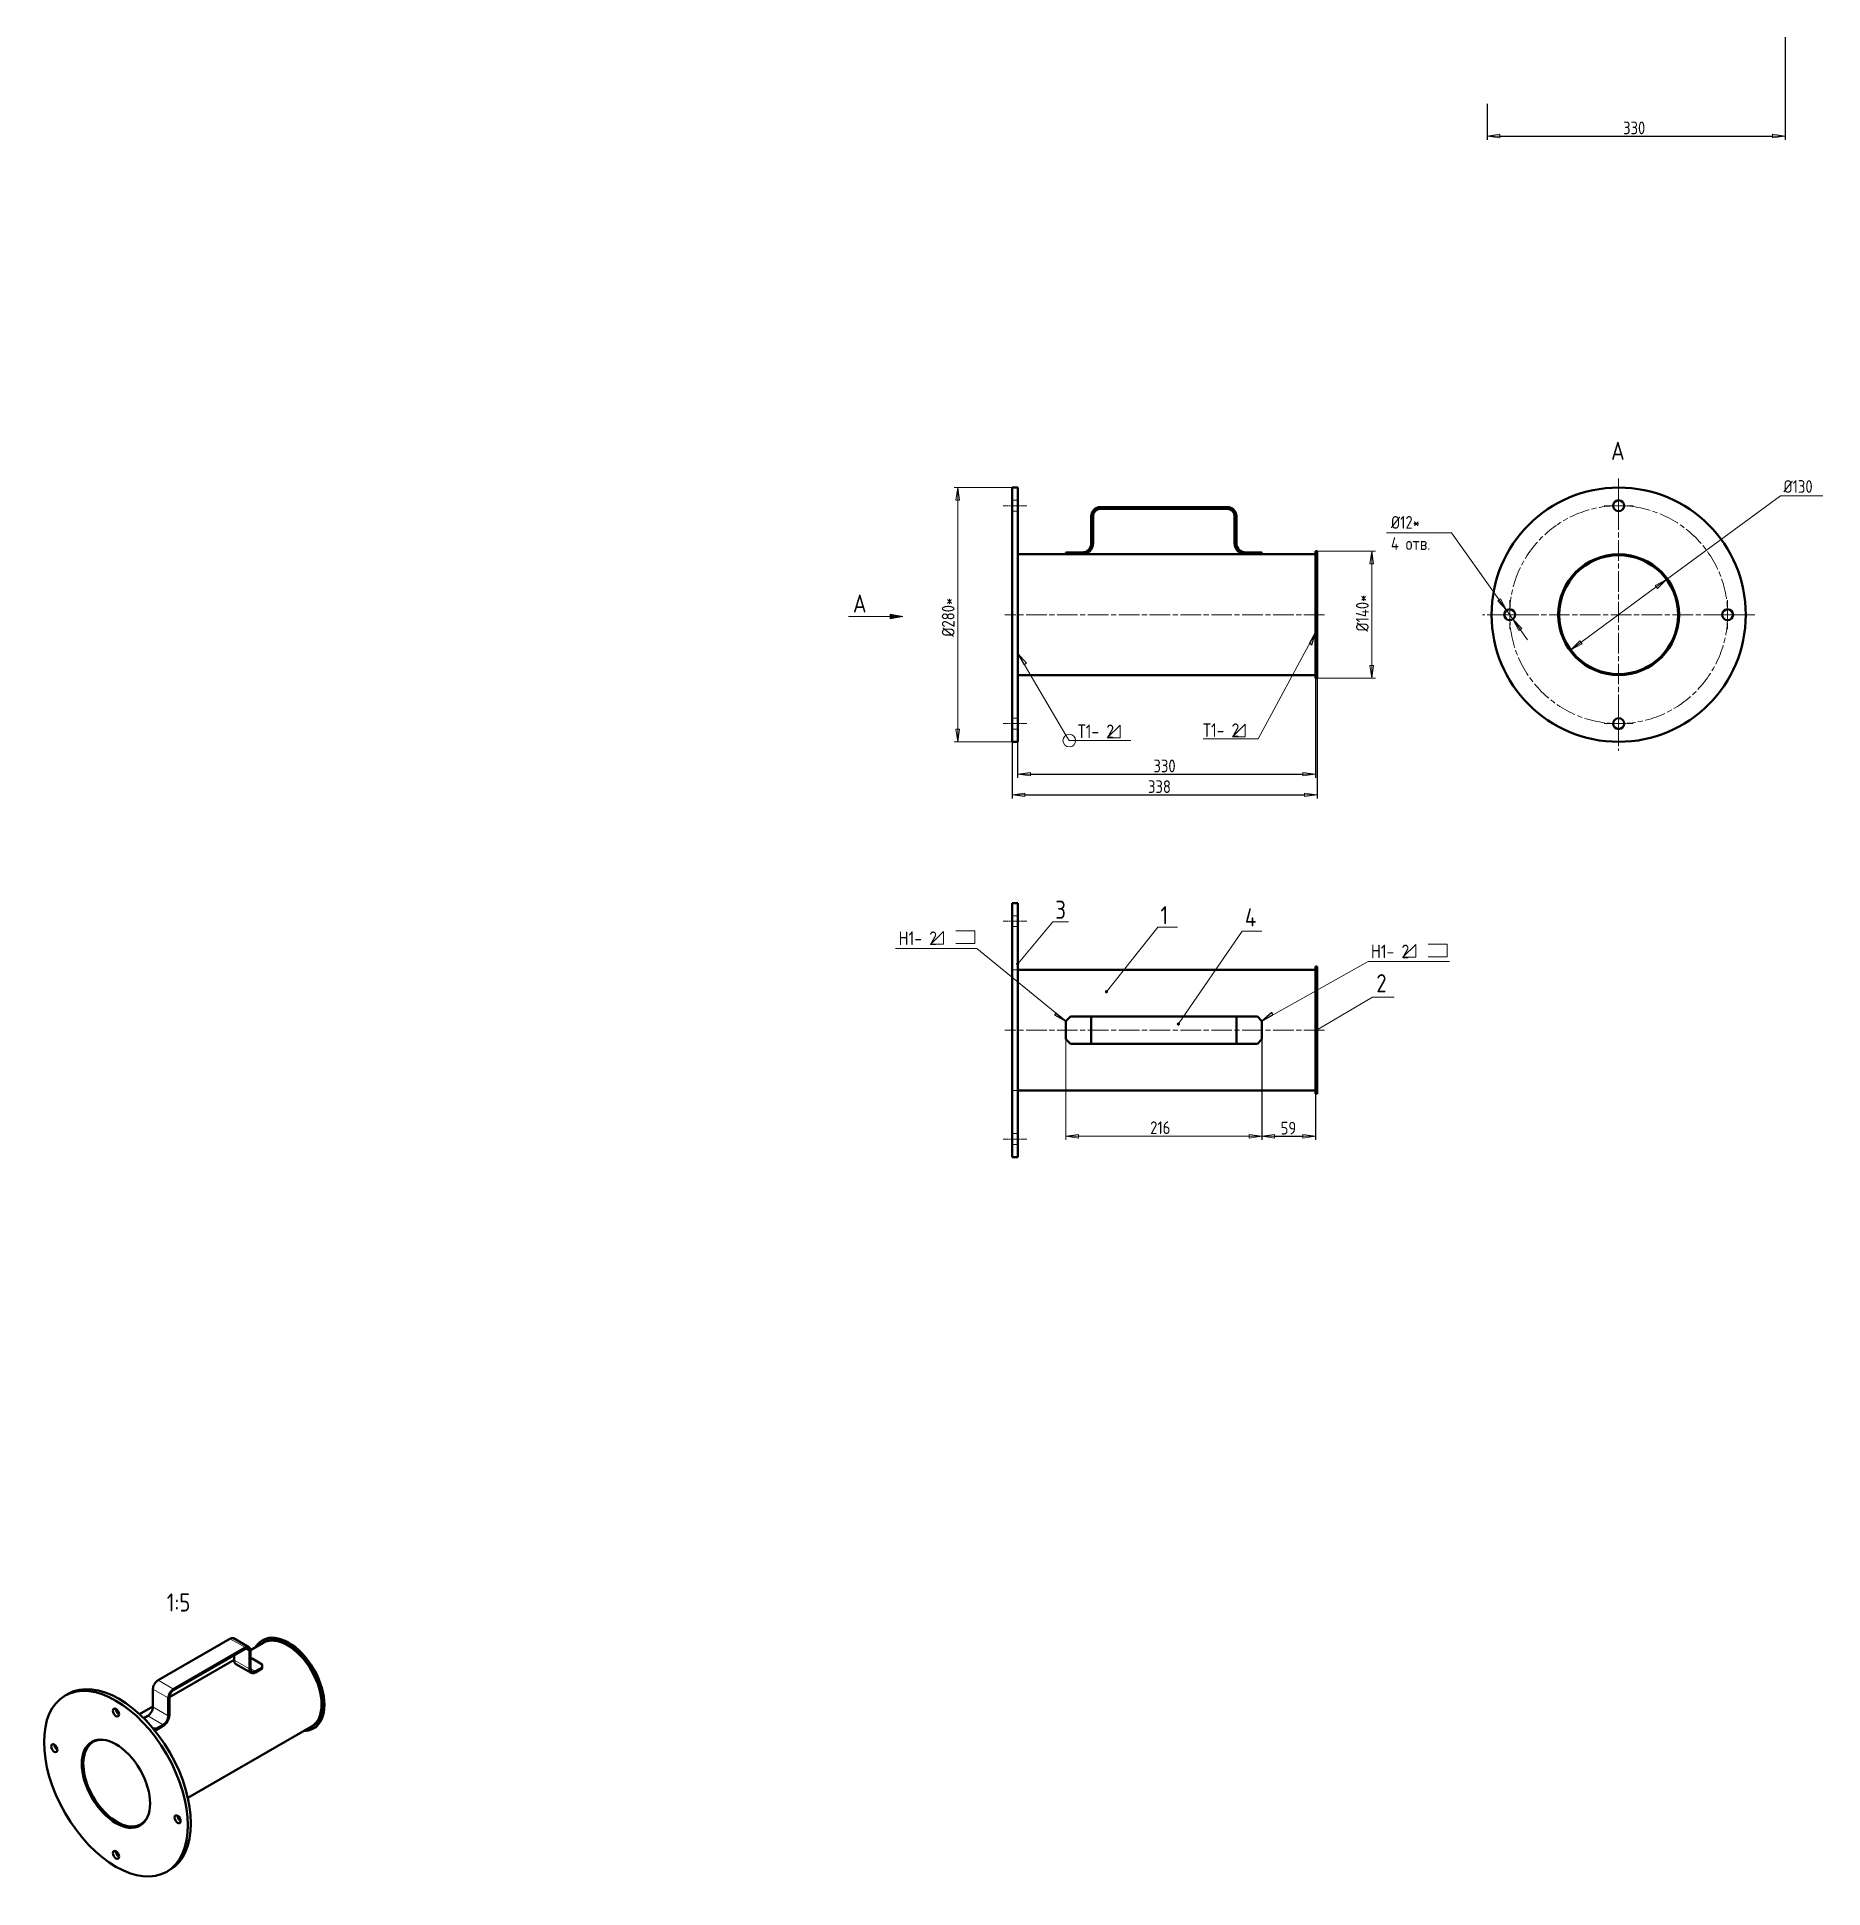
# Model space of a CAD drawing. Header units: millimetres. Extents: x -739 to 1229, y -527 to 1512.
import ezdxf
from ezdxf.enums import TextEntityAlignment as Align

# ---------------------------------------------------------------- set-up
doc = ezdxf.new("R2010")
doc.units = ezdxf.units.MM
doc.header["$LTSCALE"] = 4
for name, pattern in [('CENTER', [2, 1.25, -0.25, 0.25, -0.25]), ('CHAIN', [0.7087, 0.4724, -0.0591, 0.1181, -0.0591]), ('DASHED', [0.2067, 0.1654, -0.0413])]:
    doc.linetypes.add(name, pattern=pattern)
for name, color, linetype, lineweight in [('Cent', 5, 'CENTER', 18), ('Con', 6, 'Continuous', 40), ('Dim', 7, 'Continuous', 18), ('Видимые тонкие (ГОСТ)', 7, 'Continuous', 18), ('Маркер центра (ГОСТ)', 7, 'Continuous', 18), ('Невидимый контур (ГОСТ)', 2, 'DASHED', 35), ('Обозначение (ГОСТ)', 7, 'Continuous', 18), ('Осевая линия (ГОСТ)', 5, 'Continuous', 18), ('Размер (ГОСТ)', 7, 'Continuous', 18), ('Эскизная геометрия (ГОСТ)', 7, 'Continuous', 50)]:
    doc.layers.add(name, color=color, linetype=linetype, lineweight=lineweight)
doc.styles.add('Style1', font='romans.shx', dxfattribs={"width": 0.8})
doc.styles.add('Обычный текст (ГОСТ)', font='GOST Common Italic.ttf')
doc.dimstyles.new('Диаметр (ГОСТ)$7', dxfattribs={"dimscale": 4, "dimtxt": 3.5, "dimasz": 3.5, "dimexe": 1, "dimexo": 0, "dimgap": 0.5, "dimtad": 1, "dimrnd": 1e-08, "dimtxsty": 'Обычный текст (ГОСТ)', "dimblk": 'Filled-1', "dimcen": 0.09, "dimdle": 15, "dimclrd": 256, "dimclre": 256, "dimclrt": 256, "dimazin": 2, "dimtfac": 0.714286, "dimtdec": 3, "dimtmove": 0, "dimatfit": 3, "dimfxl": 1, "dimtolj": 1, "dimlwd": -1, "dimlwe": 25, "dimarcsym": 0})
doc.dimstyles.new('Обычный (ГОСТ)', dxfattribs={"dimscale": 4, "dimtxt": 3.5, "dimasz": 3.5, "dimexe": 1, "dimexo": 0, "dimgap": 0.5, "dimtad": 1, "dimrnd": 1e-08, "dimtxsty": 'Обычный текст (ГОСТ)', "dimblk": 'Filled-1', "dimcen": 0.09, "dimdle": 15, "dimclrd": 256, "dimclre": 256, "dimclrt": 256, "dimazin": 2, "dimtfac": 0.714286, "dimtdec": 3, "dimtmove": 0, "dimatfit": 3, "dimfxl": 1, "dimtolj": 1, "dimlwd": 25, "dimlwe": 25, "dimarcsym": 0})

# ---------------------------------------------------------------- blocks, each defined once
blk = doc.blocks.new('Filled-1')
at = {"color": 0}
for p, q in [((0, 0), (-1, 0.14)), ((-1, 0.14), (-1, -0.14)), ((-1, 0), (0, 0)), ((-1, -0.14), (0, 0))]:
    blk.add_line(p, q, dxfattribs=at)
at = {"color": 0, "flags": 128}
blk.add_lwpolyline([(-1, -0.14), (0, 0), (-1, 0.14), (-1, -0.14)], dxfattribs=at)
at = {"color": 0}
blk.add_solid([(-1, -0.14), (0, 0), (-1, 0.14), (-1, -0.14)], dxfattribs=at)
blk = doc.blocks.new('*D20')
at = {"layer": 'Defpoints', "color": 0, "linetype": 'Continuous', "transparency": 16777216}
for p in [(610.6, 408.2), (669.6, 348.2), (669.6, 301.3)]:
    blk.add_point(p, dxfattribs=at)
at = {"layer": 'Размер (ГОСТ)', "linetype": 'Continuous', "lineweight": 25, "transparency": 16777216}
for p, q in [((610.6, 408.2), (610.6, 297.3)), ((669.6, 348.2), (669.6, 297.3)), ((624.6, 301.3), (655.6, 301.3))]:
    blk.add_line(p, q, dxfattribs=at)
at = {"layer": 'Размер (ГОСТ)', "linetype": 'Continuous', "lineweight": 25, "transparency": 16777216, "xscale": 14, "yscale": 14, "zscale": 14, "rotation": 180}
blk.add_blockref('Filled-1', (610.6, 301.3), dxfattribs=at)
at = {"layer": 'Размер (ГОСТ)', "linetype": 'Continuous', "lineweight": 25, "transparency": 16777216, "xscale": 14, "yscale": 14, "zscale": 14}
blk.add_blockref('Filled-1', (669.6, 301.3), dxfattribs=at)
at = {"layer": 'Размер (ГОСТ)', "linetype": 'Continuous', "lineweight": 18, "transparency": 16777216, "insert": (631.3, 317.3), "char_height": 14, "attachment_point": 1, "style": 'Style1'}
blk.add_mtext('\\A1;59', dxfattribs=at)
blk = doc.blocks.new('Filled Half 2-1')
at = {"color": 0}
for p, q in [((-1, 0), (0, 0)), ((-1, 0), (-1, -0.2)), ((-1, -0.2), (0, 0)), ((0, 0), (-1, 0))]:
    blk.add_line(p, q, dxfattribs=at)
at = {"color": 0, "flags": 128}
blk.add_lwpolyline([(-1, 0), (-1, -0.2), (0, 0), (-1, 0)], dxfattribs=at)
at = {"color": 0}
blk.add_solid([(-1, 0), (-1, -0.2), (0, 0), (-1, 0)], dxfattribs=at)
blk = doc.blocks.new('*D23')
at = {"layer": 'Defpoints', "color": 0, "linetype": 'Continuous', "transparency": 16777216}
for p in [(669.6, 809.3), (341.6, 735.8), (669.6, 700.2)]:
    blk.add_point(p, dxfattribs=at)
at = {"layer": 'Размер (ГОСТ)', "linetype": 'Continuous', "lineweight": 25, "transparency": 16777216}
for p, q in [((669.6, 809.3), (669.6, 696.2)), ((341.6, 735.8), (341.6, 696.2)), ((355.6, 700.2), (655.6, 700.2))]:
    blk.add_line(p, q, dxfattribs=at)
at = {"layer": 'Размер (ГОСТ)', "linetype": 'Continuous', "lineweight": 25, "transparency": 16777216, "xscale": 14, "yscale": 14, "zscale": 14, "rotation": 180}
blk.add_blockref('Filled-1', (341.6, 700.2), dxfattribs=at)
at = {"layer": 'Размер (ГОСТ)', "linetype": 'Continuous', "lineweight": 25, "transparency": 16777216, "xscale": 14, "yscale": 14, "zscale": 14}
blk.add_blockref('Filled-1', (669.6, 700.2), dxfattribs=at)
at = {"layer": 'Размер (ГОСТ)', "linetype": 'Continuous', "lineweight": 18, "transparency": 16777216, "insert": (491.2, 716.2), "char_height": 14, "attachment_point": 1, "style": 'Style1'}
blk.add_mtext('\\A1;330', dxfattribs=at)
blk = doc.blocks.new('*D38')
at = {"layer": 'Defpoints', "color": 0, "linetype": 'Continuous', "transparency": 16777216}
for p in [(671.6, 805.8), (335.6, 735.8), (671.6, 677.4)]:
    blk.add_point(p, dxfattribs=at)
at = {"layer": 'Размер (ГОСТ)', "linetype": 'Continuous', "lineweight": 25, "transparency": 16777216}
for p, q in [((671.6, 805.8), (671.6, 673.4)), ((335.6, 735.8), (335.6, 673.4)), ((349.6, 677.4), (657.6, 677.4))]:
    blk.add_line(p, q, dxfattribs=at)
at = {"layer": 'Размер (ГОСТ)', "linetype": 'Continuous', "lineweight": 25, "transparency": 16777216, "xscale": 14, "yscale": 14, "zscale": 14, "rotation": 180}
blk.add_blockref('Filled-1', (335.6, 677.4), dxfattribs=at)
at = {"layer": 'Размер (ГОСТ)', "linetype": 'Continuous', "lineweight": 25, "transparency": 16777216, "xscale": 14, "yscale": 14, "zscale": 14}
blk.add_blockref('Filled-1', (671.6, 677.4), dxfattribs=at)
at = {"layer": 'Размер (ГОСТ)', "linetype": 'Continuous', "lineweight": 18, "transparency": 16777216, "insert": (485.2, 693.4), "char_height": 14, "attachment_point": 1, "style": 'Style1'}
blk.add_mtext('\\A1;338', dxfattribs=at)
blk = doc.blocks.new('*D39')
at = {"layer": 'Defpoints', "color": 0, "linetype": 'Continuous', "transparency": 16777216}
for p in [(1186.9, 1512), (858.9, 1438.5), (1186.9, 1402.9)]:
    blk.add_point(p, dxfattribs=at)
at = {"layer": 'Размер (ГОСТ)', "linetype": 'Continuous', "lineweight": 25, "transparency": 16777216}
for p, q in [((1186.9, 1512), (1186.9, 1398.9)), ((858.9, 1438.5), (858.9, 1398.9)), ((872.9, 1402.9), (1172.9, 1402.9))]:
    blk.add_line(p, q, dxfattribs=at)
at = {"layer": 'Размер (ГОСТ)', "linetype": 'Continuous', "lineweight": 25, "transparency": 16777216, "xscale": 14, "yscale": 14, "zscale": 14, "rotation": 180}
blk.add_blockref('Filled-1', (858.9, 1402.9), dxfattribs=at)
at = {"layer": 'Размер (ГОСТ)', "linetype": 'Continuous', "lineweight": 25, "transparency": 16777216, "xscale": 14, "yscale": 14, "zscale": 14}
blk.add_blockref('Filled-1', (1186.9, 1402.9), dxfattribs=at)
at = {"layer": 'Размер (ГОСТ)', "linetype": 'Continuous', "lineweight": 18, "transparency": 16777216, "insert": (1008.5, 1418.9), "char_height": 14, "attachment_point": 1, "style": 'Style1'}
blk.add_mtext('\\A1;330', dxfattribs=at)

msp = doc.modelspace()

# ---------------------------------------------------------------- hatches: boundary and pattern name
at = {"layer": 'Dim', "lineweight": 18}
h = msp.add_hatch(color=256, dxfattribs=at)
h.dxf.hatch_style = 1
h.paths.add_polyline_path([(201.082, 876.4443), (201.082, 873.866), (215.082, 873.866)])
h = msp.add_hatch(color=256, dxfattribs=at)
h.dxf.hatch_style = 1
h.paths.add_polyline_path([(215.082, 873.866), (201.082, 873.866), (201.082, 871.2877)])

# ---------------------------------------------------------------- linework, layer by layer
at = {"layer": 'Cent', "linetype": 'CHAIN', "lineweight": 18, "ltscale": 11.993792}
for p, q in [((1003.6025, 1025.8119), (1003.6025, 725.8119)), ((1153.6025, 875.8119), (853.6025, 875.8119))]:
    msp.add_line(p, q, dxfattribs=at)
at = {"layer": 'Cent', "linetype": 'CHAIN', "lineweight": 18, "ltscale": 4.444102}
for p, q in [((1003.6025, 1011.8119), (1003.6025, 979.8119)), ((987.6025, 995.8119), (1019.6025, 995.8119)), ((883.6025, 891.8119), (883.6025, 859.8119)), ((1123.6025, 891.8119), (1123.6025, 859.8119)), ((899.6025, 875.8119), (867.6025, 875.8119)), ((899.6025, 875.8119), (867.6025, 875.8119)), ((1107.6025, 875.8119), (1139.6025, 875.8119)), ((987.6025, 755.8119), (1019.6025, 755.8119)), ((1003.6025, 771.8119), (1003.6025, 739.8119)), ((1003.6025, 771.8119), (1003.6025, 739.8119))]:
    msp.add_line(p, q, dxfattribs=at)
at = {"layer": 'Cent', "linetype": 'CHAIN', "lineweight": 18, "ltscale": 11.993792}
msp.add_circle((1003.6025, 875.8119), 120, dxfattribs=at)
at = {"layer": 'Con'}
for p, q in [((335.6439, 1015.8119), (335.6439, 735.8119)), ((341.6439, 1015.8119), (335.6439, 1015.8119)), ((341.6439, 735.8119), (341.6439, 1015.8119)), ((422.6439, 984.3119), (422.6439, 954.3119)), ((424.6439, 954.3119), (424.6439, 984.3119)), ((572.6439, 994.3119), (432.6439, 994.3119)), ((432.6439, 992.3119), (572.6439, 992.3119)), ((580.6439, 984.3119), (580.6439, 954.3119)), ((582.6439, 954.3119), (582.6439, 984.3119)), ((394.6439, 942.3119), (341.6439, 942.3119)), ((394.6439, 944.3119), (399.6439, 944.3119)), ((394.6439, 942.3119), (394.6439, 944.3119)), ((399.6439, 942.3119), (394.6439, 942.3119)), ((399.6439, 944.3119), (399.6439, 942.3119)), ((412.6439, 944.3119), (399.6439, 944.3119)), ((399.6439, 942.3119), (412.6439, 942.3119)), ((592.6439, 942.3119), (412.6439, 942.3119)), ((605.6439, 944.3119), (592.6439, 944.3119)), ((592.6439, 942.3119), (605.6439, 942.3119)), ((605.6439, 944.3119), (610.6439, 944.3119)), ((605.6439, 942.3119), (605.6439, 944.3119)), ((610.6439, 942.3119), (605.6439, 942.3119)), ((610.6439, 944.3119), (610.6439, 942.3119)), ((669.6439, 942.3119), (610.6439, 942.3119)), ((669.6439, 805.8119), (669.6439, 945.8119)), ((669.6439, 945.8119), (671.6439, 945.8119)), ((671.6439, 805.8119), (671.6439, 945.8119)), ((669.6439, 809.3119), (341.6439, 809.3119)), ((669.6439, 805.8119), (671.6439, 805.8119)), ((341.6439, 735.8119), (335.6439, 735.8119)), ((335.6439, 558.2464), (335.6439, 278.2464)), ((341.6439, 558.2464), (335.6439, 558.2464)), ((341.6439, 278.2464), (341.6439, 558.2464)), ((669.6439, 484.7464), (341.6439, 484.7464)), ((669.6439, 348.2464), (669.6439, 488.2464)), ((669.6439, 488.2464), (671.6439, 488.2464)), ((671.6439, 348.2464), (671.6439, 488.2464)), ((399.6439, 433.2464), (394.6439, 428.2464)), ((394.6439, 408.2464), (394.6439, 428.2464)), ((399.6439, 433.2464), (412.6439, 433.2464)), ((412.6439, 433.2464), (422.6439, 433.2464)), ((432.6439, 433.2464), (422.6439, 433.2464)), ((422.6439, 403.2464), (422.6439, 433.2464)), ((432.6439, 433.2464), (572.6439, 433.2464)), ((582.6439, 433.2464), (572.6439, 433.2464)), ((582.6439, 433.2464), (592.6439, 433.2464)), ((582.6439, 403.2464), (582.6439, 433.2464)), ((592.6439, 433.2464), (605.6439, 433.2464)), ((610.6439, 428.2464), (605.6439, 433.2464)), ((610.6439, 408.2464), (610.6439, 428.2464)), ((394.6439, 408.2464), (399.6439, 403.2464)), ((605.6439, 403.2464), (610.6439, 408.2464)), ((412.6439, 403.2464), (399.6439, 403.2464)), ((422.6439, 403.2464), (412.6439, 403.2464)), ((422.6439, 403.2464), (432.6439, 403.2464)), ((572.6439, 403.2464), (432.6439, 403.2464)), ((572.6439, 403.2464), (582.6439, 403.2464)), ((592.6439, 403.2464), (582.6439, 403.2464)), ((605.6439, 403.2464), (592.6439, 403.2464)), ((669.6439, 351.7464), (341.6439, 351.7464)), ((669.6439, 348.2464), (671.6439, 348.2464)), ((341.6439, 278.2464), (335.6439, 278.2464)), ((-605.2305, -297.7096), (-526.0345, -251.9858)), ((-509.064, -261.7837), (-588.2599, -307.5075)), ((-588.2599, -308.8139), (-509.064, -263.0901)), ((-505.064, -261.3875), (-522.0345, -251.5896)), ((-489.2778, -256.536), (-503.4155, -264.6985)), ((-490.6778, -254.1111), (-489.5464, -253.4579)), ((-521.509, -275.1448), (-592.7749, -316.2901)), ((-521.509, -275.5009), (-521.509, -270.2753)), ((-502.5503, -289.6935), (-519.5208, -279.8955)), ((-504.5385, -265.7029), (-504.5385, -285.2988)), ((-503.4071, -284.6456), (-503.4071, -265.0497)), ((-501.7101, -273.8679), (-503.4071, -273.8679)), ((-490.3963, -280.3999), (-501.7101, -273.8679)), ((-490.3963, -283.6658), (-497.7503, -287.9116)), ((-497.7503, -289.218), (-490.3963, -284.9722)), ((-490.3963, -283.6658), (-490.3963, -280.3999)), ((-490.3963, -284.9722), (-490.3963, -283.6658)), ((-704.2226, -312.7381), (-707.6167, -314.6977)), ((-610.8873, -327.1035), (-610.8873, -307.5075)), ((-593.9168, -317.3055), (-593.9168, -336.9014)), ((-592.7854, -336.2482), (-592.7854, -316.6523)), ((-610.8873, -326.7473), (-625.5434, -335.209)), ((-621.0638, -339.5108), (-616.5442, -336.9014)), ((-610.6328, -350.9452), (-606.9275, -350.9452)), ((-606.9275, -352.2516), (-609.5546, -352.2516)), ((-599.5736, -346.6994), (-606.9275, -350.9452)), ((-606.9275, -352.2516), (-599.5736, -348.0058)), ((-606.9275, -350.9452), (-606.9275, -352.2516)), ((-436.0778, -348.6811), (-572.3434, -427.3541)), ((-434.6778, -351.106), (-433.5464, -350.4528)), ((-592.2226, -506.7278), (-595.6167, -508.6874))]:
    msp.add_line(p, q, dxfattribs=at)
for centre, radius in [((1003.6025, 875.8119), 140), ((1003.6025, 995.8119), 6), ((1003.6025, 875.8119), 66.5), ((1003.6025, 875.8119), 65.5), ((883.6025, 875.8119), 6), ((1123.6025, 875.8119), 6), ((1003.6025, 755.8119), 6)]:
    msp.add_circle(centre, radius, dxfattribs=at)
for centre, radius, start, end in [((432.6439, 984.3119), 10, 90, 180), ((432.6439, 984.3119), 8, 90, 180), ((572.6439, 984.3119), 10, 0, 90), ((572.6439, 984.3119), 8, 0, 90), ((412.6439, 954.3119), 10, 270, 0), ((412.6439, 954.3119), 12, 270, 0), ((592.6439, 954.3119), 12, 180, 270), ((592.6439, 954.3119), 10, 180, 270)]:
    msp.add_arc(centre, radius, start, end, dxfattribs=at)
for centre, major_axis, start_param, end_param in [((-461.5464, -301.9554), (-28, 48.4974), 3.141592654, 6.283185307), ((-526.0345, -258.5178), (4, 6.9282), 0, 0.785398163), ((-509.064, -268.3157), (4, 6.9282), 5.497787144, 7.068583471), ((-509.064, -268.3157), (3.2, 5.5426), 5.497787144, 7.068583471), ((-462.6778, -302.6086), (-28, 48.4974), 2.824032224, 6.600745736), ((-462.6778, -302.6086), (-26.8, 46.419), 3.019347105, 6.405430855), ((-461.5464, -301.9554), (-26.8, 46.419), 0.021109233, 0.122245548), ((-462.6778, -302.6086), (-26.6, 46.0726), 3.141592654, 6.283185307), ((-514.7208, -271.5817), (-4.8, -8.3138), 5.497787144, 6.283185307), ((-497.7503, -281.3797), (-4.8, -8.3138), 5.497787144, 7.068583471), ((-497.7503, -281.3797), (-4, -6.9282), 5.497787144, 7.068583471), ((-648.2226, -409.7329), (-56, 96.9948), 3.141592654, 6.283185307), ((-605.2305, -304.2416), (4, 6.9282), 0.785398163, 2.35619449), ((-588.2599, -314.0395), (-4, -6.9282), 3.926990817, 5.497787144), ((-588.2599, -314.0395), (3.2, 5.5426), 0.785398163, 2.35619449), ((-648.2226, -331.3492), (2.4, -4.1569), 3.926990817, 5.497787144), ((-616.5442, -330.3695), (4, 6.9282), 3.926990817, 5.497787144), ((-599.5736, -340.1674), (4.8, 8.3138), 3.926990817, 5.497787144), ((-599.5736, -340.1674), (-4, -6.9282), 0.785398163, 2.35619449), ((-650.4853, -411.0393), (26.2, -45.3797), 2.800346951, 6.624431009), ((-461.5464, -301.9554), (26.8, -46.419), 6.160939759, 6.262076074), ((-716.1048, -370.5411), (2.4, -4.1569), 3.926990817, 5.497787144), ((-580.3403, -448.9248), (2.4, -4.1569), 3.926990817, 5.497787144), ((-648.2226, -488.1166), (2.4, -4.1569), 3.926990817, 5.497787144)]:
    msp.add_ellipse(centre, major_axis=major_axis, ratio=0.577350269, start_param=start_param, end_param=end_param, dxfattribs=at)
for centre, major_axis in [((-651.6167, -411.6925), (56, -96.9948)), ((-651.6167, -333.3088), (2.4, -4.1569)), ((-651.6167, -411.6925), (-26.6, 46.0726)), ((-719.4989, -372.5007), (2.4, -4.1569)), ((-583.7344, -450.8843), (2.4, -4.1569)), ((-651.6167, -490.0762), (2.4, -4.1569))]:
    msp.add_ellipse(centre, major_axis=major_axis, ratio=0.577350269, dxfattribs=at)
at = {"layer": 'Dim', "lineweight": 18}
for p, q in [((155.385, 873.866), (215.082, 873.866)), ((201.082, 873.866), (201.082, 876.4443)), ((201.082, 876.4443), (215.082, 873.866)), ((215.082, 873.866), (201.082, 873.866)), ((215.082, 873.866), (201.082, 873.866)), ((215.082, 873.866), (201.082, 873.866)), ((215.082, 873.866), (201.082, 873.866)), ((215.082, 873.866), (201.082, 873.866)), ((215.082, 873.866), (201.082, 873.866)), ((215.082, 873.866), (201.082, 873.866)), ((215.082, 873.866), (201.082, 873.866)), ((201.082, 873.866), (201.082, 871.2877)), ((201.082, 871.2877), (215.082, 873.866))]:
    msp.add_line(p, q, dxfattribs=at)
for points in [[(592.3338, 741.411), (578.3338, 741.411), (592.3338, 755.411)], [(454.3545, 740.1907), (440.3545, 740.1907), (454.3545, 754.1907)], [(259.8187, 513.0159), (245.8187, 513.0159), (259.8187, 527.0159)], [(780.0366, 498.5072), (766.0366, 498.5072), (780.0366, 512.5072)]]:
    msp.add_lwpolyline(points, close=True, dxfattribs=at)
for points in [[(273.5223, 527.5305), (294.5223, 527.5305), (294.5223, 513.5305), (273.5223, 513.5305)], [(793.7402, 513.0218), (814.7402, 513.0218), (814.7402, 499.0218), (793.7402, 499.0218)]]:
    msp.add_lwpolyline(points, dxfattribs=at)
at = {"layer": 'Видимые тонкие (ГОСТ)', "lineweight": 18}
for p, q in [((-509.064, -261.7837), (-526.0345, -251.9858)), ((-504.5385, -265.7029), (-509.064, -263.0901)), ((-504.5385, -285.2988), (-521.509, -275.5009)), ((-497.7503, -287.9116), (-503.4071, -284.6456)), ((-588.2599, -307.5075), (-605.2305, -297.7096)), ((-593.9168, -317.3055), (-610.8873, -307.5075)), ((-599.5736, -346.6994), (-616.5442, -336.9014)), ((-593.9168, -336.9014), (-610.8873, -327.1035))]:
    msp.add_line(p, q, dxfattribs=at)
at = {"layer": 'Маркер центра (ГОСТ)', "linetype": 'CHAIN', "lineweight": 18, "ltscale": 4.444102}
msp.add_line((1139.6025, 875.8119), (1107.6025, 875.8119), dxfattribs=at)
at = {"layer": 'Невидимый контур (ГОСТ)', "lineweight": 18, "ltscale": 2.856945}
for p, q in [((341.6439, 1001.8119), (335.6439, 1001.8119)), ((341.6439, 989.8119), (335.6439, 989.8119)), ((341.6439, 761.8119), (335.6439, 761.8119)), ((341.6439, 749.8119), (335.6439, 749.8119)), ((341.6439, 544.2464), (335.6439, 544.2464)), ((341.6439, 532.2464), (335.6439, 532.2464)), ((341.6439, 484.7464), (335.6439, 484.7464)), ((341.6439, 351.7464), (335.6439, 351.7464)), ((341.6439, 304.2464), (335.6439, 304.2464)), ((341.6439, 292.2464), (335.6439, 292.2464))]:
    msp.add_line(p, q, dxfattribs=at)
at = {"layer": 'Невидимый контур (ГОСТ)', "lineweight": 18, "ltscale": 1.904597}
for p, q in [((341.6439, 484.7464), (337.6439, 484.7464)), ((341.6439, 351.7464), (337.6439, 351.7464))]:
    msp.add_line(p, q, dxfattribs=at)
at = {"layer": 'Невидимый контур (ГОСТ)', "lineweight": 18, "ltscale": 0.952248}
msp.add_line((669.6439, 351.2464), (671.6439, 351.2464), dxfattribs=at)
at = {"layer": 'Осевая линия (ГОСТ)', "linetype": 'CHAIN', "lineweight": 18, "ltscale": 3.610815}
for p, q in [((351.6439, 995.8119), (325.6439, 995.8119)), ((351.6439, 755.8119), (325.6439, 755.8119)), ((351.6439, 538.2464), (325.6439, 538.2464)), ((351.6439, 298.2464), (325.6439, 298.2464))]:
    msp.add_line(p, q, dxfattribs=at)
at = {"layer": 'Осевая линия (ГОСТ)', "linetype": 'CHAIN', "lineweight": 18, "ltscale": 11.993792}
for p, q in [((679.6439, 875.8119), (327.6439, 875.8119)), ((679.6439, 418.2464), (327.6439, 418.2464))]:
    msp.add_line(p, q, dxfattribs=at)
at = {"layer": 'Размер (ГОСТ)', "linetype": 'Continuous', "lineweight": 18}
for p, q in [((335.6439, 1015.8119), (271.6439, 1015.8119)), ((275.6439, 1001.8119), (275.6439, 749.8119)), ((1056.3626, 914.6271), (1181.7431, 1006.8684)), ((1181.7431, 1006.8684), (1228.673, 1006.8684)), ((819.3058, 965.9512), (748.0255, 965.9512)), ((871.9883, 892.0941), (819.3058, 965.9512)), ((671.6439, 945.8119), (735.6439, 945.8119)), ((731.6439, 931.8119), (731.6439, 819.8119)), ((962.1193, 845.2931), (1045.0856, 906.3307)), ((887.0867, 870.9272), (880.1182, 880.6966)), ((895.2166, 859.5297), (903.3465, 848.1321)), ((671.6439, 805.8119), (735.6439, 805.8119)), ((335.6439, 735.8119), (271.6439, 735.8119)), ((394.6439, 408.2464), (394.6439, 297.3056)), ((610.6439, 408.2464), (610.6439, 297.3056)), ((596.6439, 301.3056), (408.6439, 301.3056))]:
    msp.add_line(p, q, dxfattribs=at)
at = {"layer": 'Эскизная геометрия (ГОСТ)', "lineweight": 18}
for p, q in [((398.4098, 737.2226), (394.8388, 743.2432)), ((398.4098, 737.2226), (466.1681, 737.2226)), ((606.7041, 739.0026), (545.9457, 739.0026)), ((380.2007, 537.552), (397.5418, 537.552)), ((496.0954, 531.542), (517.5762, 531.542)), ((589.0598, 527.3486), (610.5406, 527.3486)), ((296.7639, 508.3047), (207.0847, 508.3047)), ((727.6203, 493.9259), (817.2996, 493.9259)), ((732.634, 454.4823), (756.1763, 454.4823))]:
    msp.add_line(p, q, dxfattribs=at)
msp.add_circle((398.4098, 737.2226), 7, dxfattribs=at)

# ---------------------------------------------------------------- block references
at = {"layer": 'Размер (ГОСТ)', "linetype": 'Continuous', "lineweight": 18}
for p, xscale, yscale, zscale, rotation in [((275.6439, 1015.8119), 14, 14, 14, 90), ((731.6439, 945.8119), 14, 14, 14, 90), ((1056.3626, 914.6271), 14.000000000000004, 14.000000000000004, 14.000000000000004, 36.341596918240974), ((880.1182, 880.6966), 14, 14, 14, 305.50036151625613), ((887.0867, 870.9272), 13.999999999999998, 13.999999999999998, 13.999999999999998, 125.50036151625615), ((950.8423, 836.9967), 14, 14, 14, 216.34159691824095), ((731.6439, 805.8119), 14, 14, 14, 270), ((275.6439, 735.8119), 14, 14, 14, 270), ((394.6439, 301.3056), 14, 14, 14, 180)]:
    msp.add_blockref('Filled-1', p, dxfattribs=dict(at, xscale=xscale, yscale=yscale, zscale=zscale, rotation=rotation))
at = {"layer": 'Размер (ГОСТ)', "linetype": 'Continuous', "lineweight": 18, "xscale": 14, "yscale": 14, "zscale": 14}
msp.add_blockref('Filled-1', (610.6439, 301.3056), dxfattribs=at)

# ---------------------------------------------------------------- texts
at = {"layer": 'Dim', "lineweight": 18, "style": 'Style1', "width": 0.8}
for s, p in [('Т1- 2', (407.7277, 735.3992)), ('Т1- 2', (545.707, 736.6195)), ('Н1- 2', (210.4445, 507.4618)), ('Н1- 2', (730.6625, 492.9531))]:
    msp.add_text(s, height=15, dxfattribs=at).set_placement(p, align=Align.BOTTOM_LEFT)
at = {"layer": 'Dim', "linetype": 'Continuous', "lineweight": 18, "insert": (160.1862, 898.143), "char_height": 20, "width": 163.406625, "attachment_point": 1, "style": 'Style1'}
msp.add_mtext('\\A1;А', dxfattribs=at)
at = {"layer": 'Обозначение (ГОСТ)', "lineweight": 18, "style": 'Style1', "width": 0.8}
for s, height, p in [('3', 20, (383.0862, 534.8328)), ('1', 20, (498.9809, 528.8228)), ('4', 20, (591.9453, 526.4985)), ('2', 19.9672, (736.6351, 453.9898))]:
    msp.add_text(s, height=height, dxfattribs=at).set_placement(p, align=Align.BOTTOM_LEFT)
at = {"layer": 'Размер (ГОСТ)', "linetype": 'Continuous', "lineweight": 18, "char_height": 20, "width": 163.406625, "attachment_point": 1, "style": 'Style1'}
for s, insert in [('\\A1;А', (995.2214, 1066.2875)), ('\\A1;1:5', (-595.5539, -202.0526))]:
    msp.add_mtext(s, dxfattribs=dict(at, insert=insert))
at = {"layer": 'Размер (ГОСТ)', "linetype": 'Continuous', "lineweight": 18, "char_height": 14, "attachment_point": 1, "style": 'Style1'}
for s, insert in [('\\A1;%%C130', (1185.1476, 1023.9927)), ('\\A1;%%C12*\\P4 отв.', (752.7982, 984.4742)), ('\\A1;216', (487.5596, 317.7791))]:
    msp.add_mtext(s, dxfattribs=dict(at, insert=insert))
at = {"layer": 'Размер (ГОСТ)', "linetype": 'Continuous', "lineweight": 18, "char_height": 14, "attachment_point": 1, "rotation": 90, "style": 'Style1'}
for s, insert in [('\\A1;%%C140*', (714.2684, 857.1747)), ('\\A1;%%C280*', (258.0989, 851.5542))]:
    msp.add_mtext(s, dxfattribs=dict(at, insert=insert))

# ---------------------------------------------------------------- dimensions: what is measured, and where the dimension line sits
at = {"layer": 'Размер (ГОСТ)', "linetype": 'Continuous', "lineweight": 18}
for base, p1, p2, override, picture, middle in [((1186.9394, 1402.8895), (858.9394, 1438.5358), (1186.9394, 1512.0358), {"dimgap": 0.5, "dimdec": 2, "dimlfac": 1.006098, "dimtxsty": 'Style1', "dimtol": 0, "dimlim": 0, "dimtp": 0, "dimtm": 0, "dimtdec": 3, "dimtofl": 0, "dimatfit": 1}, '*D39', (1022.9394, 1402.8895)), ((671.6439, 677.4124), (335.6439, 735.8119), (671.6439, 805.8119), {"dimdec": 0, "dimlfac": 1.006098, "dimtxsty": 'Style1', "dimtofl": 0, "dimatfit": 1}, '*D38', (499.6439, 677.4124)), ((669.6439, 700.1655), (341.6439, 735.8119), (669.6439, 809.3119), {"dimgap": 0.5, "dimdec": 2, "dimlfac": 1.006098, "dimtxsty": 'Style1', "dimtol": 0, "dimlim": 0, "dimtp": 0, "dimtm": 0, "dimtdec": 3, "dimtofl": 0, "dimatfit": 1}, '*D23', (505.6439, 700.1655)), ((669.6439, 301.3056), (610.6439, 408.2464), (669.6439, 348.2464), {"dimgap": 0.5, "dimdec": 2, "dimtxsty": 'Style1', "dimtol": 0, "dimlim": 0, "dimtp": 0, "dimtm": 0, "dimtdec": 3, "dimtofl": 0, "dimatfit": 1}, '*D20', (640.1439, 301.3056))]:
    dim = msp.add_linear_dim(base=base, p1=p1, p2=p2, angle=180, dimstyle='Обычный (ГОСТ)', override=override, dxfattribs=at)
    dim.commit()
    dim.dimension.update_dxf_attribs({"geometry": picture, "text_midpoint": middle, "dimtype": 160})

# ---------------------------------------------------------------- leaders
at = {"layer": 'Обозначение (ГОСТ)', "lineweight": 18}
for points, override in [([(669.6439, 856.2966), (606.7041, 739.0026)], {"dimasz": 3.5, "dimtad": 0, "dimldrblk": 'Filled Half 2-1'}), ([(341.6439, 832.9298), (394.8388, 743.2432)], {"dimasz": 3.5, "dimtad": 0, "dimldrblk": 'Filled Half 2-1'}), ([(341.6439, 491.1644), (380.2007, 537.552)], {"dimasz": 3.5, "dimtad": 0, "dimldrblk": 'DotSmall'}), ([(439.3864, 460.5386), (496.0954, 531.542)], {"dimasz": 3.5, "dimtad": 0, "dimldrblk": 'DotSmall'}), ([(518.6799, 425.0177), (589.0598, 527.3486)], {"dimasz": 3.5, "dimtad": 0, "dimldrblk": 'DotSmall'}), ([(394.6439, 428.2464), (296.7639, 508.3047)], {"dimasz": 3.5, "dimtad": 0, "dimldrblk": 'Filled Half 2-1'}), ([(610.6439, 428.2464), (727.6203, 493.9259)], {"dimasz": 3.5, "dimtad": 0, "dimldrblk": 'Filled Half 2-1'}), ([(670.8069, 418.2464), (732.634, 454.4823)], {"dimasz": 3.5, "dimtad": 0, "dimldrblk": 'DotSmall'})]:
    msp.add_leader(points, dimstyle='Диаметр (ГОСТ)$7', override=override, dxfattribs=at)

doc.saveas('drawing.dxf')
